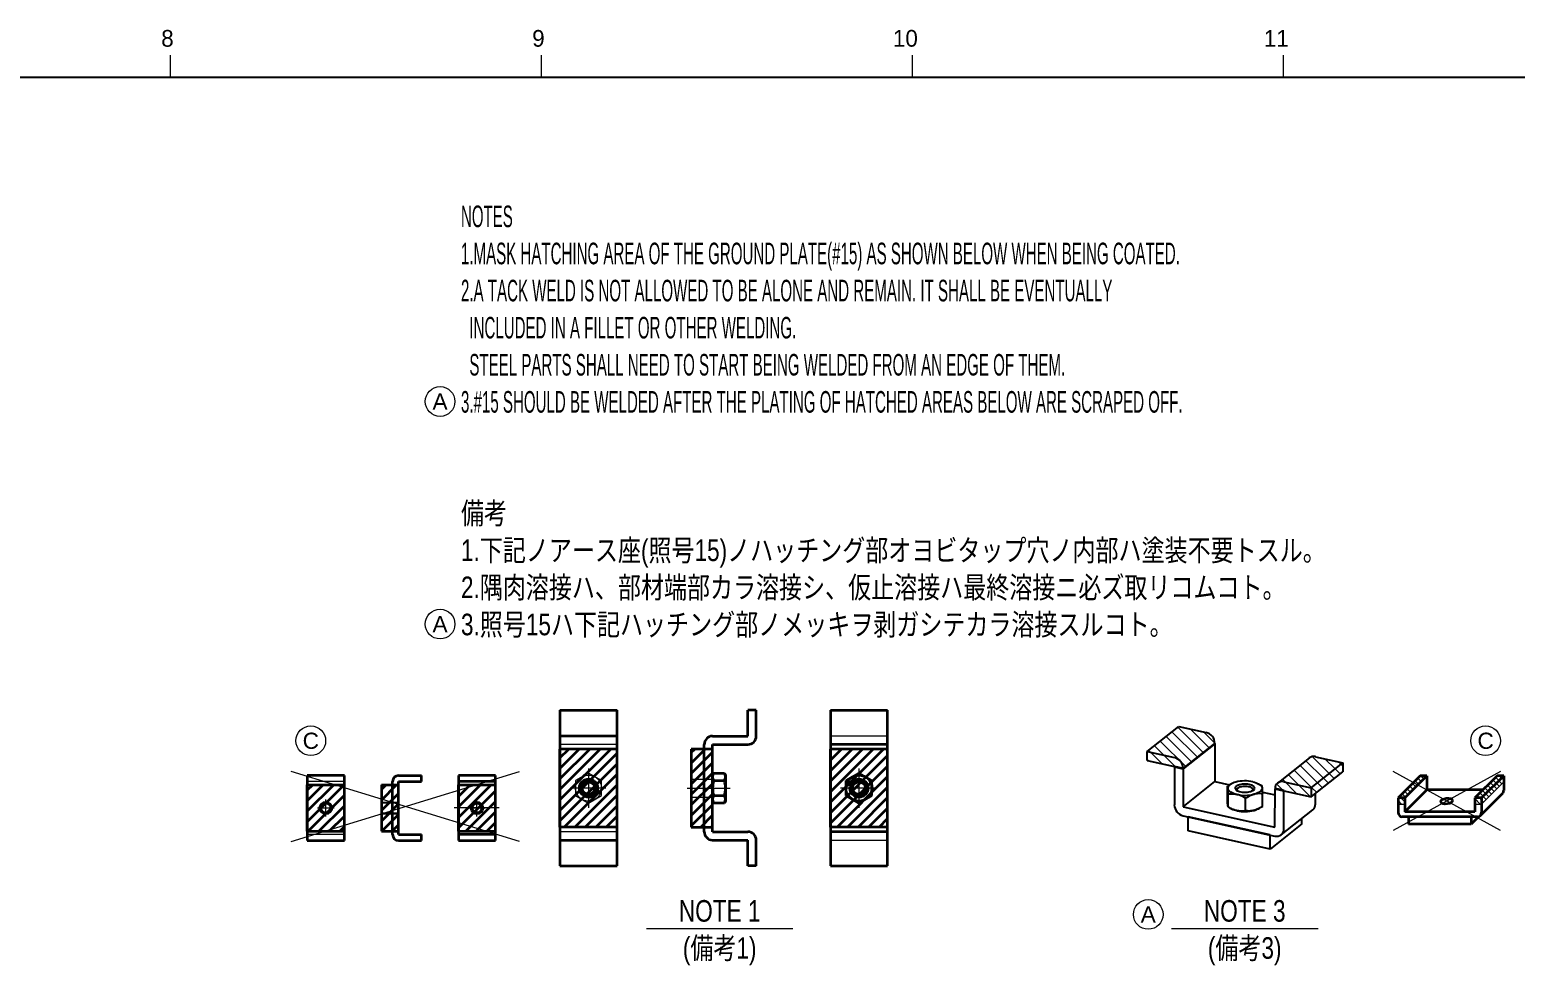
# Model space of a CAD drawing. Header units: millimetres. Extents: x 10 to 832, y 7 to 590.
# Drawn here: x 416.6 to 616.8, y 464.3 to 590.4 of the extents above; entities that cross this region are included whole.
import ezdxf
from ezdxf.enums import TextEntityAlignment as Align

# ---------------------------------------------------------------- set-up
doc = ezdxf.new("R2010")
doc.units = ezdxf.units.MM
doc.linetypes.add('DASHDOT', pattern=[25.3, 12.7, -6.3, 0, -6.3])
doc.linetypes.add('DASHED', pattern=[19, 12.7, -6.3])
for name, color, linetype in [('図面枠B6M', 7, 'Continuous'), ('表題、部品表_02', 7, 'Continuous'), ('表題、部品表_Layer1', 7, 'Continuous')]:
    doc.layers.add(name, color=color, linetype=linetype)
doc.styles.add('HG丸ｺﾞｼｯｸM-PRO', font='')
doc.styles.get('HG丸ｺﾞｼｯｸM-PRO').set_extended_font_data('HG丸ｺﾞｼｯｸM-PRO')
pattern_1 = [(45, (0, 0), (-0.7071068, 0.7071068), [])]
pattern_2 = [(-45, (0, 0), (0.3535534, 0.3535534), [])]
pattern_3 = [(-45, (0, 0), (0.7071068, 0.7071068), [])]

# ---------------------------------------------------------------- blocks, each defined once
blk = doc.blocks.new('BLKF023')
at = {"layer": '図面枠B6M', "color": 4, "linetype": 'Continuous', "lineweight": 13}
for p, q in [((435.5, 587), (435.5, 584)), ((485.5, 587), (485.5, 584)), ((535.5, 587), (535.5, 584)), ((585.5, 587), (585.5, 584))]:
    blk.add_line(p, q, dxfattribs=at)
at = {"layer": '図面枠B6M', "color": 2, "linetype": 'Continuous', "lineweight": 25}
blk.add_line((35.5, 584), (831.5, 584), dxfattribs=at)
at = {"layer": '図面枠B6M', "color": 4, "linetype": 'Continuous', "lineweight": 13, "style": 'HG丸ｺﾞｼｯｸM-PRO', "width": 1.003994}
for s, height, p in [('8', 2.25, (434.29, 587.45)), ('9', 2.25, (484.29, 587.45)), ('10', 2.255, (532.9, 587.45)), ('11', 2.255, (582.9, 587.45))]:
    blk.add_text(s, height=height, dxfattribs=at).set_placement(p, align=Align.BOTTOM_LEFT)
blk = doc.blocks.new('BLKF443')
at = {"layer": '表題、部品表_Layer1', "color": 4, "linetype": 'Continuous', "lineweight": 13}
blk.add_circle((567.32, 471.18), 2, dxfattribs=at)
at = {"layer": '表題、部品表_Layer1', "color": 4, "linetype": 'Continuous', "lineweight": 13, "style": 'HG丸ｺﾞｼｯｸM-PRO', "width": 1.042301}
blk.add_text('A', height=2.18, dxfattribs=at).set_placement((567.32, 471.18), align=Align.MIDDLE_CENTER)
blk = doc.blocks.new('BLKF444')
at = {"layer": '表題、部品表_Layer1', "color": 4, "linetype": 'Continuous', "lineweight": 13}
blk.add_circle((471.87, 540.31), 2, dxfattribs=at)
at = {"layer": '表題、部品表_Layer1', "color": 4, "linetype": 'Continuous', "lineweight": 13, "style": 'HG丸ｺﾞｼｯｸM-PRO', "width": 1.042301}
blk.add_text('A', height=2.18, dxfattribs=at).set_placement((471.87, 540.31), align=Align.MIDDLE_CENTER)
blk = doc.blocks.new('BLKF446')
at = {"layer": '表題、部品表_Layer1', "color": 4, "linetype": 'Continuous', "lineweight": 13}
blk.add_circle((471.87, 510.31), 2, dxfattribs=at)
at = {"layer": '表題、部品表_Layer1', "color": 4, "linetype": 'Continuous', "lineweight": 13, "style": 'HG丸ｺﾞｼｯｸM-PRO', "width": 1.042301}
blk.add_text('A', height=2.18, dxfattribs=at).set_placement((471.87, 510.31), align=Align.MIDDLE_CENTER)
blk = doc.blocks.new('BLKF464')
at = {"layer": '表題、部品表_Layer1', "color": 3, "linetype": 'Continuous', "lineweight": 35}
for p, q in [((463.97, 488.65), (466.27, 488.65)), ((463.97, 488.65), (463.97, 482.4)), ((465.47, 482.4), (465.47, 488.65)), ((463.97, 482.4), (466.27, 482.4))]:
    blk.add_line(p, q, dxfattribs=at)
blk = doc.blocks.new('BLKF465')
at = {"layer": '表題、部品表_Layer1', "color": 3, "linetype": 'Continuous', "lineweight": 35}
for p, q in [((453.97, 482.4), (453.97, 488.65)), ((453.97, 488.65), (458.97, 488.65)), ((458.97, 482.4), (458.97, 488.65)), ((453.97, 482.4), (458.97, 482.4))]:
    blk.add_line(p, q, dxfattribs=at)
blk = doc.blocks.new('BLKF466')
at = {"layer": '表題、部品表_Layer1', "color": 3, "linetype": 'Continuous', "lineweight": 35}
for p, q in [((465.47, 481.95), (465.47, 489.1)), ((466.27, 489.9), (469.35, 489.9)), ((466.27, 489.1), (469.35, 489.1)), ((466.27, 481.95), (466.27, 489.1)), ((469.35, 489.1), (469.35, 489.9)), ((466.27, 481.95), (469.35, 481.95)), ((466.27, 481.15), (469.35, 481.15)), ((469.35, 481.15), (469.35, 481.95))]:
    blk.add_line(p, q, dxfattribs=at)
for centre, start, end in [((466.27, 489.1), 90, 180), ((466.27, 481.95), 180, 270)]:
    blk.add_arc(centre, 0.8, start, end, dxfattribs=at)
blk = doc.blocks.new('BLKF467')
at = {"layer": '表題、部品表_Layer1', "color": 3, "linetype": 'Continuous', "lineweight": 35}
for p, q in [((458.97, 489.9), (453.97, 489.9)), ((453.97, 489.9), (453.97, 481.15)), ((458.97, 481.15), (458.97, 489.9)), ((453.97, 481.15), (458.97, 481.15))]:
    blk.add_line(p, q, dxfattribs=at)
at = {"layer": '表題、部品表_Layer1', "color": 4, "linetype": 'DASHED', "lineweight": 13}
for p, q in [((458.97, 489.1), (453.97, 489.1)), ((458.97, 481.95), (453.97, 481.95))]:
    blk.add_line(p, q, dxfattribs=at)
blk = doc.blocks.new('BLKF468')
at = {"layer": '表題、部品表_Layer1', "color": 4, "linetype": 'DASHDOT', "lineweight": 13}
for p, q in [((456.47, 484.4), (456.47, 486.65)), ((455.35, 485.53), (457.6, 485.53))]:
    blk.add_line(p, q, dxfattribs=at)
at = {"layer": '表題、部品表_Layer1', "color": 3, "linetype": 'Continuous', "lineweight": 35}
for radius in [0.794, 0.67]:
    blk.add_circle((456.47, 485.53), radius, dxfattribs=at)
blk = doc.blocks.new('BLKF469')
at = {"layer": '表題、部品表_Layer1', "color": 4, "linetype": 'DASHED', "lineweight": 13}
for p, q in [((463.97, 486.32), (466.27, 486.32)), ((463.97, 484.74), (463.97, 486.32)), ((463.97, 486.2), (466.27, 486.2)), ((463.97, 484.86), (466.27, 484.86)), ((463.97, 484.74), (466.27, 484.74)), ((466.27, 484.74), (466.27, 486.32))]:
    blk.add_line(p, q, dxfattribs=at)
blk = doc.blocks.new('BLKF470')
at = {"layer": '表題、部品表_Layer1', "color": 3, "linetype": 'Continuous', "lineweight": 35}
for p, q in [((474.35, 482.4), (474.35, 488.65)), ((474.35, 488.65), (479.35, 488.65)), ((479.35, 482.4), (479.35, 488.65)), ((474.35, 482.4), (479.35, 482.4))]:
    blk.add_line(p, q, dxfattribs=at)
blk = doc.blocks.new('BLKF471')
at = {"layer": '表題、部品表_Layer1', "color": 3, "linetype": 'Continuous', "lineweight": 35}
for p, q in [((479.35, 489.9), (474.35, 489.9)), ((474.35, 489.9), (474.35, 481.15)), ((479.35, 489.1), (474.35, 489.1)), ((479.35, 481.15), (479.35, 489.9)), ((479.35, 481.95), (474.35, 481.95)), ((474.35, 481.15), (479.35, 481.15))]:
    blk.add_line(p, q, dxfattribs=at)
blk = doc.blocks.new('BLKF472')
at = {"layer": '表題、部品表_Layer1', "color": 4, "linetype": 'DASHDOT', "lineweight": 13}
for p, q in [((476.85, 484.4), (476.85, 486.65)), ((475.72, 485.53), (477.97, 485.53))]:
    blk.add_line(p, q, dxfattribs=at)
at = {"layer": '表題、部品表_Layer1', "color": 3, "linetype": 'Continuous', "lineweight": 35}
for radius in [0.794, 0.67]:
    blk.add_circle((476.85, 485.53), radius, dxfattribs=at)
blk = doc.blocks.new('BLKF473')
at = {"layer": '表題、部品表_02', "color": 3, "linetype": 'Continuous', "lineweight": 35}
for p, q in [((508.6, 489.96), (508.76, 490.23)), ((508.6, 486.46), (508.6, 489.96)), ((508.76, 490.23), (510.2, 490.23)), ((508.76, 489.22), (510.2, 489.22)), ((510.2, 490.23), (510.35, 489.96)), ((510.35, 489.96), (510.35, 486.46)), ((508.76, 487.2), (510.2, 487.2)), ((508.76, 486.19), (508.6, 486.46)), ((510.2, 486.19), (508.76, 486.19)), ((510.35, 486.46), (510.2, 486.19))]:
    blk.add_line(p, q, dxfattribs=at)
for centre, radius, start, end in [((509.5, 489.72), 0.895, 145.6158, 214.3842), ((511.95, 488.21), 3.34, 162.412, 197.588), ((509.46, 489.72), 0.895, 325.6158, 34.3842), ((507.01, 488.21), 3.34, 342.412, 17.588), ((509.5, 486.69), 0.895, 145.6158, 214.3842), ((509.46, 486.69), 0.895, 325.6158, 34.3842)]:
    blk.add_arc(centre, radius, start, end, dxfattribs=at)
blk = doc.blocks.new('BLKF475')
at = {"layer": '表題、部品表_02', "color": 3, "linetype": 'Continuous', "lineweight": 35}
for p, q in [((505.73, 493.46), (505.73, 482.96)), ((508.6, 493.46), (505.73, 493.46)), ((507.48, 482.96), (507.48, 493.46)), ((505.73, 482.96), (508.6, 482.96))]:
    blk.add_line(p, q, dxfattribs=at)
blk = doc.blocks.new('BLKF474')
at = {"layer": '表題、部品表_02', "color": 4, "linetype": 'DASHED', "lineweight": 13}
for p, q in [((505.73, 489.43), (507.48, 489.43)), ((505.73, 486.98), (507.48, 486.98))]:
    blk.add_line(p, q, dxfattribs=at)
at = {"layer": '表題、部品表_02', "color": 3, "linetype": 'Continuous', "lineweight": 35}
blk.add_blockref('BLKF475', (0, 0), dxfattribs=at)
blk = doc.blocks.new('BLKF476')
at = {"layer": '表題、部品表_02', "color": 3, "linetype": 'Continuous', "lineweight": 35}
for p, q in [((514.48, 498.71), (513.36, 498.71)), ((513.36, 495.21), (513.36, 498.71)), ((514.48, 495.21), (514.48, 498.71)), ((508.6, 495.21), (513.36, 495.21)), ((507.48, 482.33), (507.48, 494.09)), ((508.6, 494.09), (513.36, 494.09)), ((508.6, 482.33), (508.6, 494.09)), ((508.6, 482.33), (513.36, 482.33)), ((508.6, 481.21), (513.36, 481.21)), ((513.36, 477.71), (513.36, 481.21)), ((514.48, 477.71), (514.48, 481.21)), ((514.48, 477.71), (513.36, 477.71))]:
    blk.add_line(p, q, dxfattribs=at)
at = {"layer": '表題、部品表_02', "color": 4, "linetype": 'DASHED', "lineweight": 13}
for p, q in [((507.48, 489.43), (508.6, 489.43)), ((507.48, 486.98), (508.6, 486.98))]:
    blk.add_line(p, q, dxfattribs=at)
at = {"layer": '表題、部品表_02', "color": 3, "linetype": 'Continuous', "lineweight": 35}
for centre, start, end in [((508.6, 494.09), 90, 180), ((513.36, 495.21), 270, 0), ((508.6, 482.33), 180, 270), ((513.36, 481.21), 0, 90)]:
    blk.add_arc(centre, 1.12, start, end, dxfattribs=at)
blk = doc.blocks.new('BLKF477')
at = {"layer": '表題、部品表_02', "color": 3, "linetype": 'Continuous', "lineweight": 35}
for p, q in [((495.73, 493.46), (488.03, 493.46)), ((488.03, 482.96), (488.03, 493.46)), ((495.73, 482.96), (495.73, 493.46)), ((495.73, 482.96), (488.03, 482.96))]:
    blk.add_line(p, q, dxfattribs=at)
at = {"layer": '表題、部品表_02', "color": 4, "linetype": 'DASHDOT', "lineweight": 13}
for p, q in [((491.88, 490.85), (491.88, 485.57)), ((494.21, 488.21), (489.41, 488.21))]:
    blk.add_line(p, q, dxfattribs=at)
at = {"layer": '表題、部品表_02', "color": 3, "linetype": 'Continuous', "lineweight": 35}
blk.add_circle((491.88, 488.21), 1.23, dxfattribs=at)
blk = doc.blocks.new('BLKF478')
at = {"layer": '表題、部品表_02', "color": 3, "linetype": 'Continuous', "lineweight": 35}
for p, q in [((488.03, 498.71), (495.73, 498.71)), ((488.03, 498.71), (488.03, 477.71)), ((495.73, 477.71), (495.73, 498.71)), ((495.73, 495.21), (488.03, 495.21)), ((488.03, 481.21), (495.73, 481.21)), ((488.03, 477.71), (495.73, 477.71))]:
    blk.add_line(p, q, dxfattribs=at)
at = {"layer": '表題、部品表_02', "color": 4, "linetype": 'DASHED', "lineweight": 13}
for p, q in [((495.73, 494.09), (488.03, 494.09)), ((495.73, 482.33), (488.03, 482.33))]:
    blk.add_line(p, q, dxfattribs=at)
blk = doc.blocks.new('BLKF479')
at = {"layer": '表題、部品表_02', "color": 4, "linetype": 'DASHED', "lineweight": 13}
for p, q in [((491.88, 490.23), (490.13, 489.22)), ((490.13, 489.22), (490.13, 487.2)), ((493.63, 489.22), (491.88, 490.23)), ((493.63, 487.2), (493.63, 489.22)), ((490.13, 487.2), (491.88, 486.19)), ((491.88, 486.19), (493.63, 487.2))]:
    blk.add_line(p, q, dxfattribs=at)
blk.add_circle((491.88, 488.21), 1.75, dxfattribs=at)
at = {"layer": '表題、部品表_02', "color": 3, "linetype": 'Continuous', "lineweight": 35}
for radius in [1.05, 0.84]:
    blk.add_circle((491.88, 488.21), radius, dxfattribs=at)
blk = doc.blocks.new('BLKF480')
at = {"layer": '表題、部品表_02', "color": 3, "linetype": 'Continuous', "lineweight": 35}
for p, q in [((532.18, 493.46), (524.48, 493.46)), ((524.48, 482.96), (524.48, 493.46)), ((532.18, 482.96), (532.18, 493.46)), ((532.18, 482.96), (524.48, 482.96))]:
    blk.add_line(p, q, dxfattribs=at)
at = {"layer": '表題、部品表_02', "color": 4, "linetype": 'DASHDOT', "lineweight": 13}
for p, q in [((528.33, 490.85), (528.33, 485.57)), ((530.66, 488.21), (525.86, 488.21))]:
    blk.add_line(p, q, dxfattribs=at)
at = {"layer": '表題、部品表_02', "color": 3, "linetype": 'Continuous', "lineweight": 35}
blk.add_circle((528.33, 488.21), 1.23, dxfattribs=at)
blk = doc.blocks.new('BLKF481')
at = {"layer": '表題、部品表_02', "color": 3, "linetype": 'Continuous', "lineweight": 35}
for p, q in [((524.48, 498.71), (532.18, 498.71)), ((524.48, 498.71), (524.48, 477.71)), ((532.18, 477.71), (532.18, 498.71)), ((532.18, 494.09), (524.48, 494.09)), ((532.18, 482.33), (524.48, 482.33)), ((524.48, 477.71), (532.18, 477.71))]:
    blk.add_line(p, q, dxfattribs=at)
at = {"layer": '表題、部品表_02', "color": 4, "linetype": 'DASHED', "lineweight": 13}
for p, q in [((532.18, 495.21), (524.48, 495.21)), ((524.48, 481.21), (532.18, 481.21))]:
    blk.add_line(p, q, dxfattribs=at)
blk = doc.blocks.new('BLKF482')
at = {"layer": '表題、部品表_02', "color": 3, "linetype": 'Continuous', "lineweight": 35}
for p, q in [((528.33, 490.23), (526.58, 489.22)), ((526.58, 489.22), (526.58, 487.2)), ((530.08, 489.22), (528.33, 490.23)), ((530.08, 487.2), (530.08, 489.22)), ((526.58, 487.2), (528.33, 486.19)), ((528.33, 486.19), (530.08, 487.2))]:
    blk.add_line(p, q, dxfattribs=at)
for radius in [1.75, 1.05, 0.84]:
    blk.add_circle((528.33, 488.21), radius, dxfattribs=at)
blk = doc.blocks.new('BLKF483')
at = {"layer": '表題、部品表_Layer1', "color": 4, "linetype": 'Continuous', "lineweight": 13}
blk.add_circle((454.45, 494.59), 2, dxfattribs=at)
at = {"layer": '表題、部品表_Layer1', "color": 4, "linetype": 'Continuous', "lineweight": 13, "style": 'HG丸ｺﾞｼｯｸM-PRO', "width": 1.042931}
blk.add_text('C', height=2.18, dxfattribs=at).set_placement((454.45, 494.59), align=Align.MIDDLE_CENTER)
blk = doc.blocks.new('BLKF484')
at = {"layer": '表題、部品表_Layer1', "linetype": 'Continuous', "lineweight": 13}
h = blk.add_hatch(dxfattribs=at)
h.set_pattern_fill('_USER', color=4, scale=0.5, angle=-45, style=0, pattern_type=0)
h.set_pattern_definition(pattern_2)
h.paths.add_polyline_path([(612.25, 486.06), (611.35, 486.06), (611.35, 486.9), (614.33, 489.88), (615.23, 489.88), (615.23, 489.04)], flags=0)
at = {"layer": '表題、部品表_Layer1', "color": 4, "linetype": 'Continuous', "lineweight": 13}
for p in [(615.23, 489.04), (611.35, 486.06)]:
    blk.add_line(p, (612.25, 486.06), dxfattribs=at)
blk = doc.blocks.new('BLKF485')
at = {"layer": '表題、部品表_Layer1', "color": 3, "linetype": 'Continuous', "lineweight": 35}
for p, q in [((603.98, 489.88), (601, 486.9)), ((604.88, 489.88), (601.9, 486.9)), ((604.88, 489.88), (603.98, 489.88)), ((604.88, 489.88), (604.88, 487.97)), ((614.33, 489.88), (611.35, 486.9)), ((615.23, 489.88), (612.25, 486.9)), ((615.23, 489.88), (614.33, 489.88)), ((615.23, 489.88), (615.23, 487.9)), ((601, 486.9), (601, 484.91)), ((601.9, 486.9), (601, 486.9)), ((604.88, 487.97), (601.9, 484.99)), ((601.9, 486.9), (601.9, 484.99)), ((612.42, 487.97), (604.88, 487.97)), ((611.35, 486.9), (611.35, 484.99)), ((612.25, 486.9), (611.35, 486.9)), ((612.08, 484.51), (615.07, 487.5)), ((612.25, 486.9), (612.25, 484.91)), ((611.35, 484.99), (601.9, 484.99)), ((611.69, 484.35), (601.56, 484.35)), ((602.41, 484.35), (602.41, 483.36)), ((610.84, 483.36), (602.41, 483.36)), ((611.87, 484.38), (610.84, 483.36)), ((610.84, 484.35), (610.84, 483.36))]:
    blk.add_line(p, q, dxfattribs=at)
for centre, start, end in [((614.67, 487.9), 315, 360), ((601.56, 484.91), 180, 270), ((611.69, 484.91), 270, 360)]:
    blk.add_arc(centre, 0.562, start, end, dxfattribs=at)
blk.add_ellipse((607.55, 486.46), major_axis=(0.788, 0.107), ratio=0.5, dxfattribs=at)
blk = doc.blocks.new('BLKF486')
at = {"layer": '表題、部品表_Layer1', "color": 4, "linetype": 'Continuous', "lineweight": 13}
blk.add_circle((612.79, 494.59), 2, dxfattribs=at)
at = {"layer": '表題、部品表_Layer1', "color": 4, "linetype": 'Continuous', "lineweight": 13, "style": 'HG丸ｺﾞｼｯｸM-PRO', "width": 1.042931}
blk.add_text('C', height=2.18, dxfattribs=at).set_placement((612.79, 494.59), align=Align.MIDDLE_CENTER)
blk = doc.blocks.new('BLKF488')
at = {"layer": '表題、部品表_02', "color": 7, "linetype": 'Continuous', "lineweight": 25}
for p, q in [((578.06, 488.05), (578.04, 488.16)), ((578.12, 487.94), (578.06, 488.05)), ((578.21, 487.83), (578.12, 487.94)), ((578.32, 487.73), (578.21, 487.83)), ((578.47, 487.64), (578.32, 487.73)), ((578.64, 487.55), (578.47, 487.64)), ((578.83, 487.47), (578.64, 487.55)), ((579.04, 487.4), (578.83, 487.47)), ((579.27, 487.34), (579.04, 487.4))]:
    blk.add_line(p, q, dxfattribs=at)
blk = doc.blocks.new('BLKF489')
at = {"layer": '表題、部品表_02', "color": 7, "linetype": 'Continuous', "lineweight": 25}
for p, q in [((578.24, 488.6), (578.15, 488.49)), ((578.37, 488.7), (578.24, 488.6)), ((578.52, 488.79), (578.37, 488.7)), ((578.7, 488.88), (578.52, 488.79)), ((578.9, 488.95), (578.7, 488.88)), ((579.12, 489.02), (578.9, 488.95)), ((578.08, 488.39), (578.04, 488.27)), ((578.04, 488.27), (578.04, 488.16)), ((578.15, 488.49), (578.08, 488.39))]:
    blk.add_line(p, q, dxfattribs=at)
blk = doc.blocks.new('BLKF490')
at = {"layer": '表題、部品表_02', "color": 7, "linetype": 'Continuous', "lineweight": 25}
for p, q in [((581.43, 489.05), (581.66, 488.99)), ((581.66, 488.99), (581.87, 488.92)), ((581.87, 488.92), (582.06, 488.85)), ((582.06, 488.85), (582.23, 488.76)), ((582.23, 488.76), (582.38, 488.66)), ((582.38, 488.66), (582.49, 488.56)), ((582.49, 488.56), (582.58, 488.45)), ((582.58, 488.45), (582.64, 488.34)), ((582.64, 488.34), (582.66, 488.23))]:
    blk.add_line(p, q, dxfattribs=at)
blk = doc.blocks.new('BLKF491')
at = {"layer": '表題、部品表_02', "color": 7, "linetype": 'Continuous', "lineweight": 25}
for p, q in [((581.8, 487.44), (581.58, 487.38)), ((582, 487.52), (581.8, 487.44)), ((582.18, 487.6), (582, 487.52)), ((582.33, 487.69), (582.18, 487.6)), ((582.46, 487.79), (582.33, 487.69)), ((582.55, 487.9), (582.46, 487.79)), ((582.62, 488.01), (582.55, 487.9)), ((582.66, 488.12), (582.62, 488.01)), ((582.66, 488.23), (582.66, 488.12))]:
    blk.add_line(p, q, dxfattribs=at)
blk = doc.blocks.new('BLKF492')
at = {"layer": '表題、部品表_02', "color": 7, "linetype": 'Continuous', "lineweight": 25}
for p, q in [((579.36, 488.56), (579.24, 488.5)), ((579.49, 488.62), (579.36, 488.56)), ((579.64, 488.67), (579.49, 488.62)), ((579.81, 488.7), (579.64, 488.67)), ((579.99, 488.73), (579.81, 488.7)), ((580.17, 488.75), (579.99, 488.73)), ((580.36, 488.75), (580.17, 488.75)), ((580.55, 488.74), (580.36, 488.75)), ((580.73, 488.73), (580.55, 488.74)), ((580.91, 488.7), (580.73, 488.73)), ((581.07, 488.66), (580.91, 488.7)), ((581.23, 488.61), (581.07, 488.66)), ((581.36, 488.55), (581.23, 488.61)), ((581.47, 488.49), (581.36, 488.55)), ((579.04, 488.28), (579.03, 488.2)), ((579.03, 488.2), (579.04, 488.12)), ((579.08, 488.36), (579.04, 488.28)), ((579.04, 488.12), (579.08, 488.05)), ((579.15, 488.43), (579.08, 488.36)), ((579.08, 488.05), (579.14, 487.97)), ((579.14, 487.97), (579.23, 487.9)), ((579.24, 488.5), (579.15, 488.43)), ((579.23, 487.9), (579.34, 487.84)), ((579.34, 487.84), (579.48, 487.78)), ((579.48, 487.78), (579.63, 487.73)), ((579.63, 487.73), (579.79, 487.7)), ((579.79, 487.7), (579.97, 487.67)), ((579.97, 487.67), (580.15, 487.65)), ((580.15, 487.65), (580.34, 487.64)), ((580.34, 487.64), (580.53, 487.65)), ((580.53, 487.65), (580.71, 487.66)), ((580.71, 487.66), (580.89, 487.69)), ((580.89, 487.69), (581.06, 487.73)), ((581.06, 487.73), (581.21, 487.77)), ((581.21, 487.77), (581.34, 487.83)), ((581.34, 487.83), (581.46, 487.89)), ((581.46, 487.89), (581.55, 487.96)), ((581.56, 488.42), (581.47, 488.49)), ((581.55, 487.96), (581.62, 488.03)), ((581.62, 488.35), (581.56, 488.42)), ((581.66, 488.27), (581.62, 488.35)), ((581.62, 488.03), (581.66, 488.11)), ((581.67, 488.19), (581.66, 488.27)), ((581.66, 488.11), (581.67, 488.19))]:
    blk.add_line(p, q, dxfattribs=at)
blk = doc.blocks.new('BLKF493')
at = {"layer": '表題、部品表_02', "color": 7, "linetype": 'Continuous', "lineweight": 25}
for p, q in [((579.78, 488.41), (579.93, 488.44)), ((579.93, 488.44), (580.1, 488.46)), ((580.1, 488.46), (580.27, 488.48)), ((580.27, 488.48), (580.44, 488.47)), ((580.44, 488.47), (580.61, 488.46)), ((580.61, 488.46), (580.77, 488.44)), ((580.77, 488.44), (580.92, 488.41)), ((580.92, 488.41), (581.06, 488.36)), ((581.06, 488.36), (581.17, 488.31)), ((581.17, 488.31), (581.27, 488.25)), ((581.31, 487.84), (581.24, 487.78)), ((581.27, 488.25), (581.34, 488.19)), ((581.37, 487.91), (581.31, 487.84)), ((581.34, 488.19), (581.39, 488.12)), ((581.41, 487.98), (581.37, 487.91)), ((581.39, 488.12), (581.41, 488.05)), ((581.41, 488.05), (581.41, 487.98))]:
    blk.add_line(p, q, dxfattribs=at)
blk = doc.blocks.new('BLKF494')
at = {"layer": '表題、部品表_02', "color": 7, "linetype": 'Continuous', "lineweight": 25}
for p, q in [((579.29, 488.05), (579.31, 488.12)), ((579.29, 487.98), (579.29, 488.05)), ((579.33, 487.91), (579.29, 487.98)), ((579.31, 488.12), (579.36, 488.19)), ((579.39, 487.84), (579.33, 487.91)), ((579.36, 488.19), (579.43, 488.26)), ((579.46, 487.79), (579.39, 487.84)), ((579.43, 488.26), (579.53, 488.31)), ((579.53, 488.31), (579.65, 488.37)), ((579.65, 488.37), (579.78, 488.41))]:
    blk.add_line(p, q, dxfattribs=at)
blk = doc.blocks.new('BLKF487')
at = {"layer": '表題、部品表_02', "color": 7, "linetype": 'Continuous', "lineweight": 25}
for p, q in [((567.16, 493.14), (571.43, 496.53)), ((571.43, 496.53), (575.12, 495.71)), ((567.16, 491.93), (567.16, 493.14)), ((567.16, 493.14), (570.85, 492.32)), ((576.3, 494.24), (576.29, 489.09)), ((567.16, 491.93), (570.85, 491.11)), ((570.85, 491.11), (570.84, 485.96)), ((572.03, 490.85), (572.02, 485.7)), ((589.04, 492.27), (584.86, 488.96)), ((589.28, 488.24), (593.55, 491.62)), ((589.87, 492.44), (593.55, 491.62)), ((593.55, 491.62), (593.55, 490.41)), ((572.02, 485.7), (576.29, 489.09)), ((576.29, 489.09), (578.27, 488.65)), ((578.44, 488.75), (577.98, 488.48)), ((578.54, 488.8), (578.44, 488.75)), ((582.33, 488.71), (582.16, 488.8)), ((585.59, 489.05), (589.28, 488.24)), ((589.28, 487.02), (593.55, 490.41)), ((577.98, 486.79), (577.98, 488.48)), ((578.09, 485.67), (578.09, 487.36)), ((580.45, 485.15), (580.45, 486.84)), ((582.7, 487.67), (584.41, 487.29)), ((582.71, 485.74), (582.72, 487.43)), ((584.4, 482.96), (584.41, 488.1)), ((585.58, 482.69), (585.59, 487.84)), ((585.59, 487.84), (589.28, 487.02)), ((589.28, 488.24), (589.28, 487.02)), ((589.86, 486.08), (589.86, 487.48)), ((572.02, 485.7), (584.4, 482.96)), ((578.37, 485.51), (578.54, 485.42)), ((582.16, 485.42), (582.26, 485.47)), ((585.23, 481.91), (589.5, 485.3)), ((572.02, 484.49), (584.4, 481.75)), ((572.68, 482.45), (572.68, 484.34)), ((583.74, 481.89), (572.68, 484.34)), ((588.01, 483.39), (583.74, 480)), ((588.01, 483.39), (588.01, 484.11)), ((583.74, 480), (572.68, 482.45)), ((583.74, 480), (583.74, 481.89))]:
    blk.add_line(p, q, dxfattribs=at)
for centre, radius, start, end in [((574.74, 494.2), 1.56, 1.4197, 75.8906), ((570.47, 490.81), 1.56, 1.4111, 75.8992), ((589.62, 491.5), 0.976, 75.5956, 127.0666), ((580.35, 484.01), 5.16, 77.8925, 103.8222), ((585.35, 488.15), 0.94, 75.0011, 182.5569), ((580.35, 492.38), 5.16, 257.8925, 283.8222), ((572.39, 486), 1.56, 181.4111, 255.8992), ((579.85, 488.03), 2.92, 243.2098, 258.4491), ((580.35, 490.2), 5.15, 257.875, 283.8397), ((580.91, 487.87), 2.75, 284.0615, 296.8354), ((588.88, 486.05), 0.979, 309.8549, 1.8466), ((584.65, 482.65), 0.94, 255.0011, 2.5569)]:
    blk.add_arc(centre, radius, start, end, dxfattribs=at)
for points, knots in [([(582.33, 488.7), (582.37, 488.68), (582.47, 488.64), (582.56, 488.58), (582.61, 488.55)], [0, 0, 0, 0, 0.481354, 1, 1, 1, 1]), ([(582.61, 488.55), (582.62, 488.53), (582.63, 488.49), (582.65, 488.38), (582.66, 488.3), (582.66, 488.24), (582.66, 488.23)], [0, 0, 0, 0, 0.460348, 0.696367, 0.932311, 1, 1, 1, 1]), ([(578.04, 488.16), (578.03, 488.2), (578.03, 488.28), (578.01, 488.39), (578, 488.45), (577.99, 488.48), (577.98, 488.48)], [0, 0, 0, 0, 0.215128, 0.430296, 0.872654, 1, 1, 1, 1]), ([(578.03, 485.99), (578.03, 486.03), (578.02, 486.12), (578.01, 486.34), (577.99, 486.57), (577.98, 486.75), (577.98, 486.79)], [0, 0, 0, 0, 0.215128, 0.430296, 0.872654, 1, 1, 1, 1]), ([(578.09, 487.36), (578.08, 487.51), (578.07, 487.73), (578.05, 487.97), (578.04, 488.09), (578.04, 488.15), (578.04, 488.16)], [0, 0, 0, 0, 0.4603482, 0.6963674, 0.9323114, 1, 1, 1, 1]), ([(579.27, 487.34), (579.18, 487.36), (579.01, 487.39), (578.66, 487.42), (578.35, 487.4), (578.14, 487.37), (578.09, 487.36)], [0, 0, 0, 0, 0.215128, 0.430296, 0.872654, 1, 1, 1, 1]), ([(580.45, 486.84), (580.28, 486.94), (580.01, 487.09), (579.64, 487.24), (579.42, 487.31), (579.3, 487.33), (579.27, 487.34)], [0, 0, 0, 0, 0.460348, 0.696367, 0.932311, 1, 1, 1, 1]), ([(581.58, 487.38), (581.51, 487.35), (581.28, 487.29), (580.9, 487.12), (580.6, 486.93), (580.45, 486.84)], [0, 0, 0, 0, 0.1893052, 0.5904964, 1, 1, 1, 1]), ([(582.72, 487.43), (582.62, 487.44), (582.39, 487.47), (582.01, 487.47), (581.73, 487.41), (581.58, 487.38)], [0, 0, 0, 0, 0.261593, 0.62726, 1, 1, 1, 1]), ([(582.66, 488.23), (582.67, 488.19), (582.67, 488.1), (582.69, 487.88), (582.7, 487.65), (582.71, 487.47), (582.72, 487.43)], [0, 0, 0, 0, 0.2151275, 0.4302959, 0.8726542, 1, 1, 1, 1]), ([(578.09, 485.67), (578.08, 485.69), (578.07, 485.73), (578.05, 485.84), (578.04, 485.92), (578.03, 485.98), (578.03, 485.99)], [0, 0, 0, 0, 0.460348, 0.696367, 0.932311, 1, 1, 1, 1]), ([(579.27, 485.17), (579.18, 485.19), (579.01, 485.23), (578.66, 485.36), (578.35, 485.51), (578.13, 485.64), (578.09, 485.67)], [0, 0, 0, 0, 0.215128, 0.430296, 0.872654, 1, 1, 1, 1]), ([(580.45, 485.15), (580.27, 485.12), (580.01, 485.09), (579.64, 485.11), (579.42, 485.14), (579.3, 485.16), (579.27, 485.17)], [0, 0, 0, 0, 0.460348, 0.696367, 0.932311, 1, 1, 1, 1]), ([(581.58, 485.2), (581.51, 485.19), (581.28, 485.13), (580.9, 485.1), (580.6, 485.13), (580.45, 485.15)], [0, 0, 0, 0, 0.189305, 0.590496, 1, 1, 1, 1]), ([(582.71, 485.74), (582.62, 485.68), (582.39, 485.53), (582.01, 485.34), (581.73, 485.25), (581.58, 485.2)], [0, 0, 0, 0, 0.261593, 0.62726, 1, 1, 1, 1])]:
    blk.add_open_spline(points, degree=3, knots=knots, dxfattribs=at)
for name in ['BLKF489', 'BLKF492', 'BLKF490', 'BLKF488', 'BLKF494', 'BLKF493', 'BLKF491']:
    blk.add_blockref(name, (0, 0), dxfattribs=at)

msp = doc.modelspace()

# ---------------------------------------------------------------- hatches: boundary and pattern name
at = {"layer": '表題、部品表_02', "linetype": 'Continuous', "lineweight": 13}
h = msp.add_hatch(dxfattribs=at)
h.set_pattern_fill('_USER', color=4, angle=-45, style=0, pattern_type=0)
h.set_pattern_definition(pattern_3)
edge = h.paths.add_edge_path(flags=0)
edge.add_line((575.12, 495.71), (571.43, 496.53))
edge.add_line((571.43, 496.53), (567.16, 493.14))
edge.add_line((567.16, 493.14), (570.85, 492.32))
edge.add_arc((570.47, 490.81), 1.56, 1.4111, 75.8992, ccw=False)
edge.add_line((572.03, 490.85), (576.3, 494.24))
edge.add_arc((574.74, 494.2), 1.56, 1.4197, 75.8906)
edge = h.paths.add_edge_path(flags=0)
edge.add_line((570.85, 492.32), (567.16, 493.14))
edge.add_line((567.16, 493.14), (567.16, 491.93))
edge.add_line((567.16, 491.93), (570.85, 491.11))
edge.add_line((570.85, 491.11), (572.03, 490.85))
edge.add_arc((570.47, 490.81), 1.56, 1.4111, 62.0359)
edge.add_arc((570.47, 490.81), 1.56, 62.0359, 75.8992)
at = {"layer": '表題、部品表_02', "linetype": 'Continuous', "lineweight": 35}
h = msp.add_hatch(dxfattribs=at)
h.set_pattern_fill('_USER', color=3, angle=45, style=0, pattern_type=0)
h.set_pattern_definition(pattern_1)
h.paths.add_polyline_path([(488.03, 493.46), (488.03, 482.96), (495.73, 482.96), (495.73, 493.46)], flags=0)
h = msp.add_hatch(dxfattribs=at)
h.set_pattern_fill('_USER', color=3, angle=45, style=0, pattern_type=0)
h.set_pattern_definition(pattern_1)
h.paths.add_polyline_path([(505.73, 493.46), (505.73, 482.96), (508.6, 482.96), (508.6, 493.46)], flags=0)
h = msp.add_hatch(dxfattribs=at)
h.set_pattern_fill('_USER', color=3, angle=45, style=0, pattern_type=0)
h.set_pattern_definition(pattern_1)
h.paths.add_polyline_path([(524.48, 493.46), (532.18, 493.46), (532.18, 482.96), (524.48, 482.96)], flags=0)
at = {"layer": '表題、部品表_02', "linetype": 'Continuous', "lineweight": 13}
h = msp.add_hatch(dxfattribs=at)
h.set_pattern_fill('_USER', color=4, angle=-45, style=0, pattern_type=0)
h.set_pattern_definition(pattern_3)
edge = h.paths.add_edge_path(flags=0)
edge.add_line((589.28, 488.24), (585.59, 489.05))
edge.add_arc((585.35, 488.15), 0.94, 75.0011, 182.5569)
edge.add_line((584.41, 488.1), (585.59, 487.84))
edge.add_line((585.59, 487.84), (589.28, 487.02))
edge.add_line((589.28, 487.02), (589.28, 488.24))
edge = h.paths.add_edge_path(flags=0)
edge.add_line((593.55, 491.62), (589.87, 492.44))
edge.add_arc((589.62, 491.5), 0.976, 75.5956, 127.0666)
edge.add_line((589.04, 492.27), (584.76, 488.88))
edge.add_line((584.76, 488.88), (584.78, 488.89))
edge.add_arc((585.35, 488.15), 0.94, 75.0011, 127.5481, ccw=False)
edge.add_line((585.59, 489.05), (589.28, 488.24))
edge.add_line((589.28, 488.24), (590.47, 489.18))
edge.add_line((590.47, 489.18), (593.55, 491.62))
h.paths.add_polyline_path([(593.55, 490.41), (593.55, 491.62), (589.28, 488.24), (589.28, 487.02), (589.86, 487.48), (590.57, 488.05)], flags=0)
at = {"layer": '表題、部品表_Layer1', "linetype": 'Continuous', "lineweight": 35}
h = msp.add_hatch(dxfattribs=at)
h.set_pattern_fill('_USER', color=3, angle=45, style=0, pattern_type=0)
h.set_pattern_definition(pattern_1)
h.paths.add_polyline_path([(453.97, 488.65), (458.97, 488.65), (458.97, 482.4), (453.97, 482.4)], flags=0)
h = msp.add_hatch(dxfattribs=at)
h.set_pattern_fill('_USER', color=3, angle=45, style=0, pattern_type=0)
h.set_pattern_definition(pattern_1)
h.paths.add_polyline_path([(463.97, 488.65), (466.27, 488.65), (466.27, 482.4), (463.97, 482.4)], flags=0)
h = msp.add_hatch(dxfattribs=at)
h.set_pattern_fill('_USER', color=3, angle=45, style=0, pattern_type=0)
h.set_pattern_definition(pattern_1)
h.paths.add_polyline_path([(474.35, 488.65), (479.35, 488.65), (479.35, 482.4), (474.35, 482.4)], flags=0)
at = {"layer": '表題、部品表_Layer1', "linetype": 'Continuous', "lineweight": 13}
h = msp.add_hatch(dxfattribs=at)
h.set_pattern_fill('_USER', color=4, scale=0.5, angle=-45, style=0, pattern_type=0)
h.set_pattern_definition(pattern_2)
h.paths.add_polyline_path([(601.9, 486.06), (601, 486.06), (601, 486.9), (603.98, 489.88), (604.88, 489.88), (601.9, 486.9)], flags=0)

# ---------------------------------------------------------------- linework, layer by layer
at = {"layer": '表題、部品表_02', "color": 4, "linetype": 'Continuous', "lineweight": 13}
for p, q in [((508.6, 493.46), (508.6, 482.96)), ((499.68, 469.28), (519.44, 469.28)), ((570.44, 469.28), (590.2, 469.28))]:
    msp.add_line(p, q, dxfattribs=at)
at = {"layer": '表題、部品表_02', "color": 31, "linetype": 'Continuous', "lineweight": 35}
for p, q in [((572.03, 490.85), (576.3, 494.24)), ((570.85, 491.11), (572.03, 490.85)), ((585.59, 487.84), (584.41, 488.1))]:
    msp.add_line(p, q, dxfattribs=at)
at = {"layer": '表題、部品表_02', "color": 4, "linetype": 'DASHDOT', "lineweight": 13}
msp.add_line((505.17, 488.21), (510.98, 488.21), dxfattribs=at)
at = {"layer": '表題、部品表_Layer1', "color": 4, "linetype": 'Continuous', "lineweight": 13}
for p, q in [((482.59, 481.03), (451.82, 490.44)), ((451.82, 481.03), (482.59, 490.44)), ((466.27, 482.4), (466.27, 488.65)), ((614.78, 482.48), (600.32, 490.43)), ((614.78, 490.43), (600.32, 482.48)), ((601, 486.06), (601.9, 486.06))]:
    msp.add_line(p, q, dxfattribs=at)
at = {"layer": '表題、部品表_Layer1', "color": 4, "linetype": 'DASHDOT', "lineweight": 13}
msp.add_line((479.82, 485.53), (473.78, 485.53), dxfattribs=at)

# ---------------------------------------------------------------- block references
at = {"layer": '図面枠B6M', "color": 4, "linetype": 'Continuous', "lineweight": 13}
msp.add_blockref('BLKF023', (0, 0), dxfattribs=at)
at = {"layer": '表題、部品表_02', "color": 3, "linetype": 'Continuous', "lineweight": 35}
for name in ['BLKF478', 'BLKF476', 'BLKF481', 'BLKF477', 'BLKF480', 'BLKF473', 'BLKF482']:
    msp.add_blockref(name, (0, 0), dxfattribs=at)
at = {"layer": '表題、部品表_02', "color": 7, "linetype": 'Continuous', "lineweight": 25}
msp.add_blockref('BLKF487', (0, 0), dxfattribs=at)
at = {"layer": '表題、部品表_02', "color": 4, "linetype": 'DASHED', "lineweight": 13}
for name in ['BLKF474', 'BLKF479']:
    msp.add_blockref(name, (0, 0), dxfattribs=at)
at = {"layer": '表題、部品表_Layer1', "color": 4, "linetype": 'Continuous', "lineweight": 13}
for name in ['BLKF444', 'BLKF446', 'BLKF483', 'BLKF486', 'BLKF484', 'BLKF443']:
    msp.add_blockref(name, (0, 0), dxfattribs=at)
at = {"layer": '表題、部品表_Layer1', "color": 3, "linetype": 'Continuous', "lineweight": 35}
for name in ['BLKF467', 'BLKF465', 'BLKF464', 'BLKF466', 'BLKF471', 'BLKF470', 'BLKF485']:
    msp.add_blockref(name, (0, 0), dxfattribs=at)
at = {"layer": '表題、部品表_Layer1', "color": 3, "linetype": 'DASHDOT', "lineweight": 13}
for name in ['BLKF468', 'BLKF472']:
    msp.add_blockref(name, (0, 0), dxfattribs=at)
at = {"layer": '表題、部品表_Layer1', "color": 4, "linetype": 'DASHED', "lineweight": 13}
msp.add_blockref('BLKF469', (0, 0), dxfattribs=at)

# ---------------------------------------------------------------- texts
at = {"layer": '表題、部品表_02', "color": 3, "linetype": 'Continuous', "lineweight": 35, "style": 'HG丸ｺﾞｼｯｸM-PRO'}
for s, height, width, p in [('NOTES', 2.909, 0.521205, (474.69, 565.26)), ('1.MASK HATCHING AREA OF THE GROUND PLATE(#15) AS SHOWN BELOW WHEN BEING COATED.', 2.9091, 0.522467, (474.69, 560.26)), ('2.A TACK WELD IS NOT ALLOWED TO BE ALONE AND REMAIN. IT SHALL BE EVENTUALLY', 2.9091, 0.522709, (474.69, 555.26)), ('  INCLUDED IN A FILLET OR OTHER WELDING.', 2.9091, 0.522671, (474.69, 550.26)), ('  STEEL PARTS SHALL NEED TO START BEING WELDED FROM AN EDGE OF THEM.', 2.9091, 0.522572, (474.69, 545.26)), ('3.#15 SHOULD BE WELDED AFTER THE PLATING OF HATCHED AREAS BELOW ARE SCRAPED OFF.', 2.9091, 0.522593, (474.69, 540.26)), ('備考', 2.909, 0.781842, (474.69, 525.26)), ('1.下記ノアース座(照号15)ノハッチング部オヨビタップ穴ノ内部ハ塗装不要トスル。', 2.9091, 0.782028, (474.69, 520.26)), ('2.隅肉溶接ハ、部材端部カラ溶接シ、仮止溶接ハ最終溶接ニ必ズ取リコムコト。', 2.9091, 0.781928, (474.69, 515.26)), ('3.照号15ハ下記ハッチング部ノメッキヲ剥ガシテカラ溶接スルコト。', 2.9091, 0.782067, (474.69, 510.26))]:
    msp.add_text(s, height=height, dxfattribs=dict(at, width=width)).set_placement(p, align=Align.MIDDLE_LEFT)
for s, width, p in [('NOTE 1', 0.784001, (509.56, 471.66)), ('NOTE 3', 0.784001, (580.32, 471.66)), ('(備考1)', 0.782427, (509.56, 466.66)), ('(備考3)', 0.782427, (580.32, 466.66))]:
    msp.add_text(s, height=2.909, dxfattribs=dict(at, width=width)).set_placement(p, align=Align.MIDDLE_CENTER)

doc.saveas('drawing.dxf')
